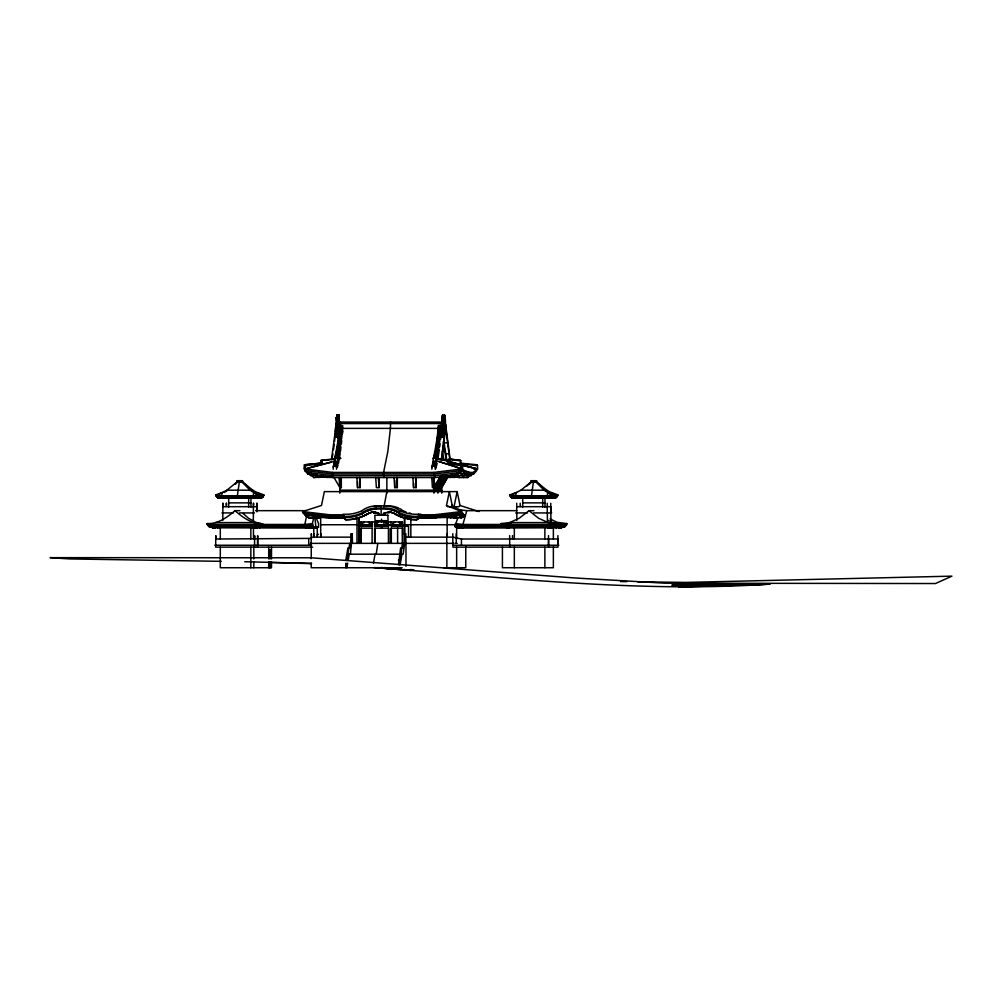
<?xml version="1.0" encoding="UTF-8"?>
<svg xmlns="http://www.w3.org/2000/svg" width="1002" height="1002" viewBox="0 0 1002 1002"><rect width="100%" height="100%" fill="white"/><g stroke="black" fill="none" stroke-linecap="round" stroke-linejoin="round"><path stroke-width="1.5" d="M336.346 422.932L338.613 422.719L336.346 422.932L336.221 417.533L336.497 418.899L336.71 416.757L338.927 416.757C338.714 421.178 339.202 415.792 336.221 417.533M338.563 422.932L338.501 417.396M442.032 422.932L444.299 422.719L442.032 422.932C441.281 410.269 446.779 415.041 445.251 425.449M444.249 422.932L444.187 417.396L441.907 417.533L444.65 417.609L444.625 416.757L442.408 416.757M318.987 517.47L308.791 518.084L308.804 516.944L307.075 516.944L305.723 514.79M447.844 517.658L456.436 517.934L456.436 516.631L450.837 516.631L461.534 518.084L461.534 516.944L458.778 514.114L460.294 513.913L463.25 516.944L461.534 516.944M463.25 516.944L463.262 515.805L460.294 512.761L461.509 512.598L464.64 515.805L463.262 515.805M464.64 515.805L461.509 511.571L446.491 505.471L449.359 491.619L452.491 506.749M310.77 473.996L307.89 473.996L304.708 470.552L304.708 468.949L332.702 472.418L433.828 472.418L461.834 468.949L465.041 472.418L465.003 473.996L461.834 470.552L459.43 470.89L462.31 473.996L462.285 475.687L459.43 472.593L456.674 472.982L459.166 475.687L459.141 477.553L467.859 477.553L469.512 475.762M336.396 422.719L331.574 459.041M338.613 422.719L338.488 425.449L338.313 423.896L335.983 423.946M442.082 422.719L441.243 434.855L441.13 433.828L443.335 433.828L443.523 434.793L444.299 422.719M335.545 434.855L337.762 434.855L337.649 433.828L335.432 433.828C336.948 435.469 333.491 423.47 338.037 425.073L338.313 423.896M337.762 434.855L338.037 425.073M305.46 468.949L305.522 465.542L304.395 464.765L303.957 468.949L305.46 468.949L334.931 461.246M307.89 473.996L307.915 472.418M339.127 416.757L339.553 425.449M442.596 416.757L442.696 418.573M340.004 425.562L339.741 423.896L339.59 425.299M445.276 425.299L445.439 423.896L445.765 427.654M436.008 460.77L462.774 468.949L462.248 464.765L460.832 465.542L447.543 463.863L447.581 460.92L449.172 460.419L449.485 463.099L447.581 463.099M339.127 415.78L339.027 415.053L338.927 415.78L336.71 415.78L336.81 415.053L339.027 415.053L337.787 437.285L335.52 437.285L335.432 433.828M442.408 415.78L444.625 415.78L444.713 415.053L443.485 437.285L441.206 437.285L441.13 433.828M305.71 515.805L302.591 511.571L329.934 514.79L329.883 515.805L343.849 515.805M442.922 418.798L443.034 417.396L443.122 418.335M462.799 465.479L477.578 468.949L477.516 465.542L460.782 463.863L460.594 460.419L449.735 459.029M313.826 534.367L313.964 533.753L313.789 535.469M317.509 534.367L317.709 533.753L317.872 534.529M441.619 481.837L441.619 487.611L441.97 484.73M443.661 428.38L339.215 428.38L339.34 422.055L442.183 422.055M390.567 422.055L390.429 428.38M441.657 428.38L441.782 422.055M306.737 515.203L304.846 524.459L261.76 524.459L260.896 523.583C250.713 523.495 242.334 516.944 234.944 510.669C227.103 517.433 217.985 524.084 207.076 523.583L208.854 526.376L209.631 526.376L207.076 524.672L214.729 525.549L253.456 525.549M334.593 441.318L335.144 435.156M335.42 432.087L335.833 425.136L336.133 428.142M313.689 475.687L310.57 475.687L307.727 472.593L311.196 472.982L311.196 474.873L332.777 477.553L332.952 475.687L307.727 472.593L307.727 470.89L304.708 470.552L332.789 473.996L332.601 475.687L434.918 475.687L435.093 477.553L456.674 474.873L459.141 477.553L446.504 475.674L446.216 477.378L440.442 476.526M335.57 437.285L336.196 431.211M390.454 428.142L387.837 451.476L383.265 473.996M441.732 432.739L442.345 426.652M449.923 462.686L450.487 462.072L445.69 425.136L441.431 459.041M333.165 469.224C334.868 454.87 338.989 440.554 339.465 425.762L342.759 425.762C342.283 440.554 338.162 454.87 336.459 469.224M340.379 425.174L337.173 451.276L334.305 458.803M341.682 425.174L339.327 446.253L336.559 457.989L337.599 458.803M342.484 433.778L342.772 430.948M431.849 469.224C433.565 454.87 437.686 440.554 438.162 425.762L441.456 425.762L441.757 428.13M439.076 425.174L435.87 451.276L433.002 458.803M440.379 425.174L438.012 446.253L435.256 457.989L436.296 458.803L436.459 462.085L435.156 469.224M436.296 458.803L439.076 446.942L441.456 425.762M440.579 439.415L441.03 435.181M226.176 506.561L226.402 503.255M317.133 536.997L317.571 534.529M320.878 536.997L321.116 533.753M550.048 518.898L556.987 522.28L566.844 523.583L565.98 524.459L555.797 524.459L554.92 523.583L548.094 522.581L509.692 522.581L501.1 523.583L501.1 524.672L503.655 526.376L462.911 526.376L455.196 525.486L457.989 517.383M463.287 527.252L455.184 526.363L455.196 525.486M463.237 528.092L455.434 527.177L455.184 526.363M313.726 517.383L312.449 523.583L312.962 526.363L313.401 527.177L318.486 527.177L318.611 523.583L315.931 517.383M340.442 451.376L340.993 446.854M341.369 443.848L341.745 440.83M439.314 449.873L437.924 458.903M439.69 446.854L440.066 443.848M444.65 417.609L444.412 418.899L444.187 417.396M333.478 449.698L334.267 444.224M332.702 472.418L332.489 473.996L434.367 473.996L434.555 475.687L459.43 472.593L459.43 470.89M349.723 543.36L346.892 560.293L345.765 560.293L347.919 547.969L350.186 547.969L350.863 543.36M350.424 554.194L352.165 534.955M376.213 554.194L377.804 543.36M403.568 543.36L402.892 547.969L400.612 547.969L398.47 564.752M404.72 543.36L403.13 554.194L401.965 554.194L400.124 564.727M218.286 496.504L216.47 496.504L215.818 494.85L221.53 495.827L253.18 495.827L253.681 492.483L250.062 490.178L242.008 481.887L242.008 480.697M512.31 496.504L510.494 496.504L509.855 494.85L515.554 495.827L547.205 495.827L547.706 492.483L544.086 490.178L536.032 481.887L536.032 480.697M338.463 463.412L340.254 452.879M346.291 564.727L345.765 567.733L345.765 563.262M347.681 563.224L346.892 567.733L346.892 563.262M348.208 560.206L349.26 554.194M373.47 563.224L375.049 554.194M399.598 564.752L402.428 543.36L402.303 528.167M331.887 459.567L332.902 453.806M441.757 459.567L445.69 427.466L450.136 462.436M383.991 506.749L386.86 491.619M516.782 510.669L466.782 510.669L462.911 524.459L455.309 523.583M302.591 511.571L321.492 505.471L324.36 491.619L457.162 491.619L454.031 506.749L451.601 505.071M221.53 495.827L222.381 492.483L226.928 490.178L237.073 481.887L242.572 481.887L252.717 490.178L263.163 495.827L263.814 494.85L257.264 492.483M515.554 495.827L516.406 492.483L520.952 490.178L531.098 481.887L536.596 481.887L546.741 490.178L557.187 495.827L557.838 494.85L551.288 492.483M333.052 467.032L335.42 461.271L337.762 462.085M336.346 467.032L335.319 466.231L336.722 461.271M337.286 467.558L338.075 464.803M431.749 467.032L434.117 461.271L436.459 462.085M435.043 467.032L434.016 466.231L435.419 461.271M435.594 468.936L437.16 463.412M373.558 512.673L374.51 511.934L373.558 512.673L375.337 512.786L374.335 512.298M374.973 512.786L373.834 512.673L374.047 511.934A14.441 14.341 90 0 0 366.87 514.427A42.197 41.921 -90 0 1 346.028 519.7M373.946 512.673L374.159 511.934L370.389 512.698L358.691 517.946L358.691 543.36M337.649 433.828L337.724 437.285M443.335 433.828L443.423 437.285M222.907 503.255L222.795 520.401M226.389 503.305L226.577 505.033M253.456 503.255L253.631 505.033M256.925 503.255L256.725 511.646M253.506 504.407L253.456 503.305M257.664 536.734L257.614 535.632L257.79 537.36M352.291 534.843L352.216 533.753L352.453 543.36M253.381 504.52L253.343 521.892M257.539 536.834L257.514 547.13M476.013 465.542L476.376 464.765L477.516 465.542M340.567 458.027L320.941 460.419L320.69 463.099L322.206 463.099L322.256 463.863L305.522 465.542M387.962 512.298L389.127 512.673L388.801 511.934L389.014 512.673M388.35 512.298L383.966 513.199L383.102 514.327L383.854 514.527L383.102 514.327M440.567 476.05L433.979 487.611L433.315 477.503M440.73 476.05L434.129 487.611L432.413 487.611L431.749 477.503M442.646 476.05L435.795 487.611L442.383 476.05M444.312 476.05L437.711 487.611L438.037 484.73M437.874 487.611L444.625 476.05M446.554 476.05L439.69 487.611L446.291 476.05M441.619 487.611L448.207 476.05M441.782 487.611L448.37 476.05M254.032 497.543L257.877 498.157L253.531 498.157L261.985 497.631L263.012 496.767L262.449 497.43L257.426 496.892L258.804 497.43M548.056 497.543L551.902 498.157L547.555 498.157L556.01 497.631L557.838 494.85M447.543 463.863L448.057 463.099L461.308 464.765M257.602 497.543L261.985 497.631L221.555 498.157L217.659 497.631L215.818 495.727L221.567 496.504L253.306 496.504M222.219 497.631L221.768 498.157L228.569 497.806M263.814 494.85L263.163 496.504L258.253 495.827L259.531 496.504M556.473 496.504L557.037 495.827M547.33 496.504L515.504 496.504L509.855 495.727L512.135 498.157L556.01 497.631L551.626 497.543M557.838 495.727L557.2 496.504L552.277 495.827L553.555 496.504M557.037 496.767L556.486 497.43L551.451 496.892L552.828 497.43M361.897 524.747L362.286 523.583L362.461 524.309M375.763 524.747L378.23 521.917M375.938 524.747L376.163 523.583M392.446 524.747L392.834 523.583L393.009 524.309M445.239 476.313L446.216 477.378L454.946 477.378L455.935 476.313M462.31 473.996L473.633 473.996L473.608 472.418L476.814 468.949L462.085 465.091M459.166 475.687L470.953 475.687L472.856 473.62M473.633 473.996L476.814 470.552L476.814 468.949L473.871 469.312M235.62 483.953L237.637 481.887L237.637 480.697M457.162 491.619L460.031 505.471L458.791 506.749L448.921 506.749M529.645 483.953L531.661 481.887L531.661 480.697M561.308 527.252L564.953 526.589L566.844 523.583M564.289 526.376L565.817 524.785M566.844 524.672L565.065 526.376L554.081 526.376L553.417 525.699L554.857 526.376M337.223 418.798L336.81 415.053L336.81 423.696M235.082 483.953L237.349 481.887L237.349 480.697M526.827 486.033L531.386 481.887L531.386 480.697M362.286 523.583L364.352 521.917M392.834 523.583L394.901 521.917M334.468 462.085L335.42 461.271M433.152 462.085L434.117 461.271M336.221 452.052L337.173 451.276L339.515 452.052M434.918 452.052L435.87 451.276L438.212 452.052M533.978 510.669L528.968 510.669L519.274 518.222L509.692 522.581M337.085 446.942L338.025 446.253L340.379 446.942M435.782 446.942L438.012 446.253L439.076 446.942M338.15 438.35L341.444 438.35M436.847 438.35L440.141 438.35M417.897 519.074L416.544 519.712L417.897 519.074L417.947 516.393M218.837 494.487L222.381 492.483L215.818 494.85L216.482 495.827M224.172 492.483L226.89 490.942M512.861 494.487L516.406 492.483L509.855 494.85L510.506 495.827M374.297 512.673L375.086 512.298M374.585 512.786L375.813 512.398L377.904 513.475M379.194 514.327L381.148 515.128L384.705 513.963L383.966 513.199M381.9 515.128L383.854 514.527M376.176 512.398L375.424 512.398L378.718 513.199L378.33 513.963L378.606 513.199M307.639 468.185L331.224 462.022M215.655 539.013L311.572 538.387M508.264 523.52L511.12 522.906M225.663 498.27L228.494 497.756M524.046 497.581L519.65 498.27L523.933 497.506M253.18 495.827L258.892 494.85L259.543 495.827L263.163 495.827M547.205 495.827L552.916 494.85L553.567 495.827L557.187 495.827M221.956 497.531L217.659 497.631L222.043 497.543L221.993 498.27L227.942 497.418M221.993 498.27L226.364 497.581M228.155 497.581L223.784 498.27L223.784 497.543L219.939 498.157L219.939 497.43M512.135 498.157L555.559 498.157M520.389 497.581L511.684 497.631L516.068 497.543L516.017 498.27L521.967 497.418M522.192 497.581L517.809 498.27L517.809 497.543L513.963 498.157L513.963 497.43M316.832 474.748L311.196 474.873L313.664 477.553L323.521 476.088M318.022 477.553L325.049 476.501M329.407 476.501L313.664 477.553M325.6 476.313L326.577 477.378L332.363 476.526M253.23 496.504L258.892 495.727L258.892 494.85L253.681 492.483L257.188 494.487M253.368 497.43L258.253 496.767L258.253 495.827M260.57 497.105L263.012 496.767M249.623 497.581L254.02 498.27L254.02 497.531M251.702 497.418L257.689 498.27L257.689 497.531M319.5 516.631L308.791 518.084L306.036 515.266L306.036 514.114L302.591 512.598L330.034 515.805L329.971 516.944L345.527 516.944M547.255 496.504L552.916 495.727L552.916 494.85L547.706 492.483L553.567 495.827M547.393 497.43L552.277 496.767L552.277 495.827M545.727 497.418L551.714 498.27L551.714 497.531M260.821 526.376L260.069 524.785L261.76 525.549M260.044 527.252L259.393 525.699L260.069 525.612L253.506 526.376M257.051 528.092L256.75 526.939L259.393 526.589L253.644 527.252M254.345 528.092L256.75 527.778L254.032 528.092M547.53 526.376L554.093 525.612L554.92 524.672L555.784 525.549M551.075 528.092L550.774 526.939L554.068 527.252M548.37 528.092L550.774 527.778L548.056 528.092M325.337 460.331L328.443 459.931M320.941 460.419L334.593 459.342M337.699 458.941L340.793 458.54M447.343 477.378L454.507 476.489M458.002 476.401L445.652 477.553M263.012 495.827L263.814 495.727M434.167 514.79L461.509 511.571L461.509 512.598L434.217 515.805L434.167 514.79L418.836 514.79M253.356 525.549L260.896 524.672L260.896 523.583L253.293 524.459L214.678 524.459L207.076 523.583L207.94 524.459M304.846 524.459L312.449 523.583M312.687 524.66L304.909 525.549L260.833 525.549L260.069 524.785M312.862 525.486L305.059 526.376L260.057 526.376L259.393 525.699M305.197 527.252L313.313 526.363M305.597 528.092L313.401 527.177M310.745 527.791L315.943 527.177L314.791 517.082M311.985 527.941L318.486 527.177M547.38 525.549L554.92 524.672L554.92 523.583L547.317 524.459L508.703 524.459L501.1 523.583M547.668 527.252L553.417 526.589L553.417 525.699M562.084 526.927L564.953 526.589L564.289 527.252L550.774 526.939M558.916 528.092L561.621 527.778L561.621 526.939M558.602 528.092L561.621 527.778L456.636 528.092L456.636 539.013M304.395 464.765L321.066 463.099M305.147 464.765L321.83 463.099L322.256 463.863M305.522 465.391L308.566 465.091M314.653 464.477L317.697 464.177M417.108 516.431L420.84 516.356M375.324 567.671C506.01 577.327 636.809 593.021 768.046 584.191L678.479 586.671L765.954 584.179M680.634 586.947L770.137 584.216M309.017 515.203L306.036 515.266L330.096 518.084L345.527 518.084M759.579 583.815L671.866 585.155L761.683 583.878M336.76 415.279L339.077 415.279M442.446 415.279L444.775 415.279M336.321 417.596L338.964 417.609M336.184 418.335L338.4 418.335M441.882 418.335L444.099 418.335M336.609 418.573L338.826 418.573M336.246 419.6L338.451 419.6M441.932 419.6L444.149 419.6M336.396 420.589L338.613 420.589M442.095 420.589L444.299 420.589M336.359 421.328L338.613 421.153M442.045 421.328L444.299 421.153M339.215 423.558L441.657 423.558M441.682 423.946L443.999 423.896M335.845 424.522L338.062 424.522M441.544 424.522L443.761 424.522M441.506 425.073L443.723 425.073M335.845 425.562L338.05 425.562M441.531 425.562L443.748 425.562M335.933 425.863L338.137 425.863M441.619 425.863L443.836 425.863M335.908 426.301L338.125 426.301M441.594 426.301L443.811 426.301M335.845 426.539L338.062 426.539M441.531 426.539L443.748 426.539M335.758 427.654L337.975 427.654M441.444 427.654L443.661 427.654M335.758 428.38L337.975 428.38M335.858 428.806L338.062 428.806M441.544 428.806L443.761 428.806M335.758 429.482L337.975 429.482M441.444 429.482L443.661 429.482M335.72 430.484L337.937 430.484M441.419 430.484L443.635 430.484M335.77 430.797L337.987 430.797M441.469 430.797L443.686 430.797M335.67 431.699L337.887 431.699M441.356 431.699L443.573 431.699M335.657 432.726L337.874 432.726M441.343 432.726L443.56 432.726M335.357 434.054L337.887 434.066M441.043 434.054L443.585 434.066M335.332 434.53L337.611 434.592M441.018 434.53L443.297 434.592M335.432 435.043L337.636 435.043M441.118 435.043L443.335 435.043M335.432 436.333L337.636 436.333M441.118 436.333L443.335 436.333M447.067 442.846L444.086 442.846L446.905 460.995M446.291 459.818L444.738 451.213L442.37 451.213L443.911 459.818M445.639 453.806L448.633 453.806M335.269 457.989L336.559 457.989M433.966 457.989L435.256 457.989M460.594 460.419L448.721 459.029M460.832 463.099L460.782 463.863M334.017 466.231L335.319 466.231M432.714 466.231L434.016 466.231M465.041 472.418L473.608 472.418M446.504 475.674L450.85 475.674L450.587 477.378L444.562 476.489M326.577 477.378L330.948 477.378M332.777 477.553L435.093 477.553M341.319 477.503L341.319 487.611L339.753 487.611L339.089 477.503M356.875 477.503L357.526 487.611L360.156 487.611L360.156 477.503M379.007 477.503L379.007 487.611L376.376 487.611L375.712 477.503M394.062 477.503L394.725 487.611L397.343 487.611L397.343 477.503M412.899 477.503L413.563 487.611L416.193 487.611L416.193 477.503M226.928 490.178L252.717 490.178M339.753 490.166L441.782 490.166M520.952 490.178L546.741 490.178M253.481 497.43L216.632 496.767L218.11 497.43L217.659 496.892M547.505 497.43L510.657 496.767L512.135 497.43L511.684 496.892M218.11 498.157L261.535 498.157M228.681 502.866L250.951 502.866M522.706 502.866L544.988 502.866M222.795 506.686L256.838 506.686M516.819 506.686L550.862 506.686L550.862 521.892M376.126 508.039L385.757 508.039A24.186 24.023 90 0 1 400.048 512.911A38.815 38.564 -90 0 0 417.183 516.418M234.944 510.669L239.941 510.669M255.573 510.669L305.585 510.669M403.142 510.782L399.961 510.782A24.186 24.023 90 0 0 385.67 505.922M221.943 512.924L233.491 512.924M239.603 512.924L254.395 512.924M515.729 512.924L527.515 512.924M533.628 512.924L551.726 512.924M383.966 513.963L384.705 513.963M399.948 510.795A38.853 38.602 90 0 0 418.711 514.201L420.84 514.214M345.753 519.7A42.197 41.921 -90 0 0 366.607 514.452L366.87 514.439M388.525 511.934A14.441 14.341 90 0 1 395.702 514.427L395.978 514.439A42.197 41.921 -90 0 0 406.01 518.435M329.934 514.79L343.736 514.79M382.513 514.765L383.265 514.765M418.874 515.805L434.38 515.805L434.442 516.944L460.294 513.913L460.294 512.761M343.861 516.393L343.937 517.345L344.951 517.345L344.951 519.074L344.675 517.345A36.147 35.909 -90 0 0 362.098 513.926M417.546 516.944L434.643 516.944L434.643 518.084M418.022 517.345L417.458 517.345A36.147 35.909 -90 0 1 400.036 513.926M326.74 517.495L320.69 517.495L320.69 537.16M439.577 517.495L447.142 517.495L447.142 535.607M345.176 517.934L331.336 517.934L319.45 516.531M355.948 517.934L359.054 517.946L359.054 543.36M403.631 517.934L406.699 517.934M417.471 517.934L435.92 517.934M315.793 518.084L320.001 518.084M356.286 518.084L359.355 518.084M403.919 518.084L406.987 518.084M417.746 518.084L434.705 518.084L458.778 515.266L461.534 518.084M345.753 519.712L344.675 519.074M402.416 524.747L402.416 521.917L360.77 521.917L360.77 525.887L372.456 525.887M215.668 522.581L254.07 522.581M364.352 522.581L364.189 521.917M368.536 521.917L368.711 522.581L368.711 521.917M378.23 522.581L378.055 521.917M385.219 521.917L387.674 524.747M394.901 522.581L394.738 521.917M399.084 522.581L401.151 524.309L399.247 521.917M385.219 522.581L386.672 523.031M371.003 524.747L370.439 523.583L370.828 524.747M386.509 523.031L387.286 523.583M387.123 523.583L387.286 524.309M455.284 524.66L462.949 525.549M462.911 524.459L500.937 524.459M320.69 524.747L372.368 524.747M374.735 524.747L454.745 524.747M207.94 525.549L208.867 525.549L208.103 524.785M462.849 525.549L502.891 525.549M547.48 525.549L508.64 525.549L501.1 524.672L502.891 526.376M565.98 525.549L554.857 525.549L554.093 524.785M388.801 525.887L374.635 525.887L374.635 521.917M402.666 525.887L390.968 525.887L390.968 521.917M360.833 526.275L371.604 526.275M374.685 526.275L388.525 526.275M391.607 526.275L408.528 526.275L408.528 537.147M214.678 526.376L253.594 526.376M508.703 526.376L547.618 526.376M213.464 527.252L209.631 527.252L208.967 525.699M214.716 527.252L253.982 527.252M305.547 527.252L256.75 526.939M455.434 527.177L457.977 527.177M462.949 527.252L506.636 527.252L502.991 526.589L502.991 525.699M508.74 527.252L548.019 527.252M372.456 528.167L360.77 528.167L360.77 543.36M311.234 537.135L350.612 537.135M350.888 537.135L352.128 537.135M404.72 537.135L452.904 537.135L461.446 539.013L558.014 539.013L558.014 547.13L452.904 547.13L452.766 533.703M310.382 543.36L453.743 543.36M455.259 543.36L457.213 543.36M214.854 545.251L311.572 545.251M452.904 545.251L558.865 545.251M312.674 547.13L215.655 547.13L215.793 535.632L216.019 538.876M348.12 554.194L400.462 554.194M398.47 560.293L399.598 560.293M402.153 567.733L311.234 567.733L311.234 563.162M443.836 567.733L465.767 567.733L465.767 546.416M620.551 581.573L626.764 581.648M637.635 581.799L685.794 582.413L951.9 576.15L935.467 583.54L665.19 583.202L574.622 577.954L311.284 557.788L50.1 557.651L69.489 558.928L221.279 561.345M551.664 498.27L547.305 497.581M257.639 498.27L253.281 497.581M456.073 515.203L458.778 515.266L458.778 514.114M244.764 561.734L311.597 563.387M253.982 498.27L249.736 497.506M451.075 474.71L456.674 474.873L456.674 472.982M270.978 562.485L311.371 563.625M344.776 516.431L343.085 516.356L343.085 514.214A38.853 38.602 90 0 0 361.847 510.795M384.555 567.658L387.661 567.846M381.136 567.62L388.876 568.147M380.96 567.595L388.738 568.121M377.353 567.671L400.675 569.374M377.541 567.646L388.375 568.447M391.469 568.685L400.75 569.374M373.946 567.595L411.058 570.451M453.468 517.658L456.436 517.934M388.914 511.934L393.285 512.924L404.382 517.946L404.382 534.392M459.705 463.099L477.127 464.765M509.342 528.092L506.323 527.778L506.323 526.939M212.612 527.252L208.967 526.589L215.054 527.252M215.317 528.092L212.299 527.778L212.299 526.939M459.956 509.88L466.782 510.669M502.127 525.612L508.791 526.376M509.029 528.092L506.636 528.092M208.103 525.612L214.766 526.376M215.004 528.092L212.299 527.778L317.283 528.092L317.283 535.882M327.028 476.489L332.752 477.202M449.009 463.099L462.248 464.765M450.925 464.051L453.868 464.427M449.998 459.53L460.832 460.92M519.65 498.27L519.65 497.531M456.474 476.501L459.292 476.927M449.159 476.526L454.946 477.378M545.501 497.581L549.873 498.27L549.873 497.543L553.73 498.157L553.73 497.43M251.477 497.581L255.848 498.27L255.848 497.543L259.706 498.157L259.706 497.43M543.648 497.581L548.044 498.27M437.523 458.54L449.172 460.419M437.699 458.766L447.894 460.419M437.849 459.041L449.485 460.92M435.945 459.041L447.581 460.92M543.76 497.506L548.044 498.27L548.044 497.531M548.094 522.581L538.562 518.222L528.968 510.669M449.585 461.634L477.578 468.949M448.821 461.634L457.801 463.976M451.013 462.398L456.912 463.939M460.031 505.471L478.943 511.571M439.878 461.734L459.041 468.022M384.705 513.199L385.532 513.475M385.169 513.475L384.229 513.199L384.342 513.963M368.536 522.581L370.602 523.583M378.718 513.963L379.583 514.327L378.33 513.963M386.872 512.398L387.987 512.786M453.267 506.749L461.747 510.769M547.768 520.251L551.914 522.28L560.882 524.459L560.882 525.549M243.148 513.5L248.483 518.222L255.836 522.28L263.776 524.459L263.776 525.549M503.655 527.252L502.991 526.589L509.079 527.252L509.204 528.092M446.491 505.471L447.731 506.749M450.825 517.934L449.297 515.053M317.96 516.356L319.488 517.934M306.036 514.114L307.877 516.005M307.075 516.944L304.12 513.913L330.172 516.944L330.172 518.084M510.657 495.827L511.22 496.504M216.632 495.827L217.196 496.504M333.891 477.34L339.916 487.611M314.039 534.955L314.19 536.997M256.95 503.305L257.163 511.646M222.907 503.305L223.12 506.561M433.828 472.418L434.054 473.996L461.834 470.552L461.834 468.949M444.738 451.213L443.385 441.682M257.79 538.6L257.827 545.251M335.833 427.466L336.108 430.547M339.741 422.055L339.866 423.558M442.596 415.78L442.508 415.053L442.508 417.934M351.163 535.469L350.976 533.753L350.763 543.36M311.522 535.469L311.321 533.753L311.108 543.36M254.809 537.36L254.608 535.632L254.546 547.13M415.529 477.503L416.193 487.611M396.692 477.503L397.343 487.611M378.343 477.503L379.007 487.611M359.493 477.503L360.156 487.611M340.655 477.503L341.319 487.611M470.94 473.996L470.953 475.687M460.832 465.542L460.882 468.949L469.324 472.418L469.324 473.996M445.877 432.726L445.69 425.136M467.846 475.687L467.859 477.553M559.955 525.549L559.955 526.376M559.179 526.376L559.179 527.252M557.889 535.582L557.889 545.251M556.198 527.252L556.198 528.092M555.371 496.504L545.414 490.178L536.308 481.887L536.308 480.697M554.657 496.504L554.657 497.43M553.367 528.092L553.367 539.013M553.367 547.13L553.367 567.733L502.415 567.733L502.415 547.13M551.451 496.892L551.451 497.631M550.749 503.255L550.749 512.924M548.57 539.013L548.57 547.13M548.495 535.582L548.495 545.251M547.368 512.924L547.368 521.892M547.242 503.255L547.242 512.924M544.988 497.844L544.988 507.175M544.875 528.092L544.875 539.013M544.875 547.13L544.875 567.733M542.696 497.844L542.696 507.175M536.596 481.887L536.596 480.697L531.098 480.697L531.098 481.887M534.129 480.697L534.129 481.887M533.841 480.697L533.841 481.887M533.565 480.697L531.386 496.504M532.012 498.27L531.461 496.504M522.706 497.844L522.706 507.175M520.201 503.255L520.201 506.561M516.819 512.924L516.819 520.401M516.706 503.255L516.706 512.924M514.327 528.092L514.327 539.013M514.327 547.13L514.327 567.733M512.523 535.582L512.523 538.876M509.68 535.582L509.68 547.13M505.872 526.376L505.872 527.252M466.619 473.996L466.619 475.687M463.5 475.687L463.5 477.553M461.446 539.013L461.446 545.251M456.649 547.13L456.649 567.733M456.236 533.703L456.236 543.36M446.867 543.36L446.867 567.733M446.742 533.703L446.742 543.36M441.982 425.85L441.982 428.38M441.782 484.73L441.782 493.172M440.792 484.517L440.792 490.166M439.966 484.73L439.966 487.611M439.69 483.277L439.69 487.611M438.863 484.517L438.863 490.166M437.711 483.277L437.874 493.172M436.885 484.517L436.885 490.166M436.058 484.73L436.058 487.611M435.795 483.277L435.795 487.611M434.956 484.517L434.956 490.166M433.979 477.503L433.979 493.172M418.711 514.214L418.711 516.356M417.621 519.074L417.621 517.345A36.147 35.909 -90 0 1 400.199 513.926M413.563 483.277L413.563 487.611M410.833 518.948L410.833 537.16M405.973 543.36L405.973 566.205M405.848 533.703L405.848 543.36M404.745 517.946L404.745 534.392M404.595 533.703L404.595 543.36M402.666 543.36L402.666 528.167L390.968 528.167L390.968 543.36M402.303 521.917L402.303 525.887M397.619 527.854L397.619 543.36M394.725 480.384L394.725 487.611M391.331 528.167L391.331 543.36M388.801 543.36L388.801 528.167L374.635 528.167L374.635 543.36M388.438 521.917L388.438 525.887M388.438 528.167L388.438 543.36M386.86 477.466L386.86 493.172M383.941 475.687L383.941 477.553M383.916 521.842L383.916 526.275M383.578 473.996L383.578 475.687M381.9 525.887L381.9 528.167M381.537 519.199L381.537 521.917M381.537 525.887L381.537 528.167M381.148 509.029L381.148 515.128M380.898 505.897L380.985 509.029M374.986 528.167L374.986 543.36M372.205 524.747L372.205 521.917L372.105 525.887M372.105 528.167L372.105 543.36M361.121 528.167L361.121 543.36M360.87 521.917L360.87 524.747M357.526 481.837L357.526 487.611M357 517.495L357 543.36M339.753 478.943L339.753 493.172M339.54 422.055L339.54 425.85M338.927 415.78L338.927 416.757M322.206 460.92L322.206 463.099M313.789 528.092L313.789 537.448M311.234 543.36L311.234 558.59M308.729 539.013L308.729 545.251M271.504 547.13L271.504 558.903M271.504 561.846L271.504 567.733L220.302 567.733L220.302 547.13M270.64 558.74L270.64 549.747L269.638 549.747L269.638 558.74M270.64 561.734L270.64 567.733M269.638 561.734L269.638 567.733M268.711 547.13L268.711 558.903M268.711 561.846L268.711 567.733M262.95 525.549L262.95 526.376M262.274 526.376L262.274 527.252M261.347 496.504L251.389 490.178L242.284 481.887L242.284 480.697M260.633 496.504L260.633 497.43M259.631 527.252L259.631 528.092M257.426 496.892L257.426 497.631M253.819 547.13L253.819 558.903M253.819 561.846L253.819 567.733M253.468 528.092L253.468 539.013M250.951 497.844L250.951 507.175M250.851 528.092L250.851 539.013M250.851 547.13L250.851 567.733M248.671 497.844L248.671 507.175M242.572 481.887L242.572 480.697L237.073 480.697L237.073 481.887M240.104 480.697L240.104 481.887M239.816 480.697L239.816 481.887M239.541 480.697L237.349 495.827L237.988 498.27M228.681 497.844L228.681 507.175M220.302 528.092L220.302 539.013M217.722 527.252L217.722 528.092M388.801 511.934A14.441 14.341 90 0 1 395.978 514.427M385.757 509.054A24.186 24.023 90 0 1 400.048 513.901L400.199 513.913A24.186 24.023 -90 0 0 385.92 509.054L376.213 509.029A24.186 24.023 90 0 0 361.922 513.901L362.098 513.913A24.186 24.023 -90 0 1 376.376 509.054M416.807 519.7A42.197 41.921 -90 0 1 407.776 518.836M416.544 519.7A42.197 41.921 -90 0 1 395.69 514.452M398.796 508.152A24.186 24.023 90 0 0 388.864 505.922L376.126 505.897A24.186 24.023 90 0 0 361.835 510.769M399.948 508.715A24.186 24.023 90 0 1 402.115 510.031M410.707 513.35A38.853 38.602 -90 0 1 409.154 512.974M406.098 512.009A38.853 38.602 -90 0 1 403.13 510.795M366.594 514.427A14.441 14.341 90 0 1 373.771 511.934M366.707 511.283A24.186 24.023 -90 0 1 369.074 510.331M376.213 508.064A24.186 24.023 90 0 0 361.922 512.911L361.847 512.924A38.815 38.564 -90 0 1 344.701 516.418M374.209 506.498A24.186 24.023 90 0 1 379.307 505.922M387.849 515.228L374.836 515.228L375.061 520.689L388.062 520.689L387.849 515.228M401.263 568.986L396.617 568.673L401.201 568.973M413.663 569.825L410.557 569.612L413.651 569.825M413.125 570.288L403.793 569.599L413.125 570.288"/></g></svg>
